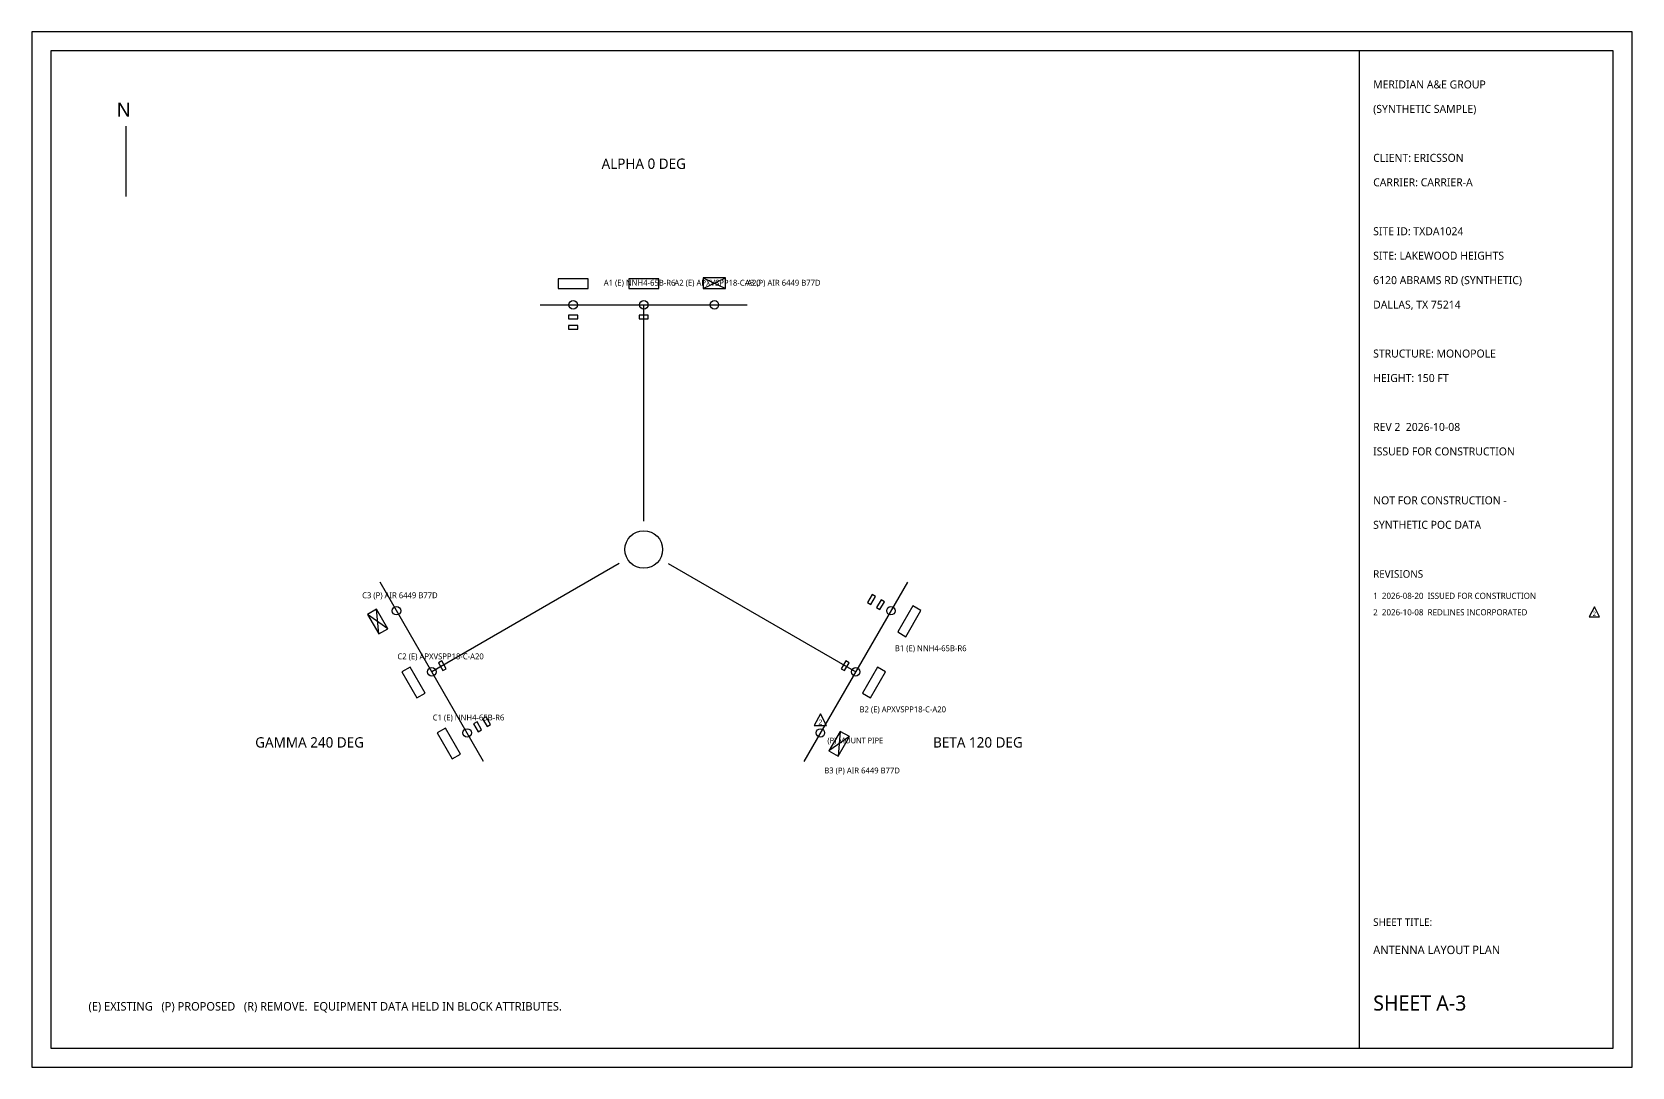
# Model space of a CAD drawing. Extents: x 0 to 1940, y 0 to 220.
# Drawn here: x 800 to 1140, y 0 to 220 of the extents above; entities that cross this region are included whole.
import ezdxf
from ezdxf.enums import TextEntityAlignment as Align

# ---------------------------------------------------------------- set-up
doc = ezdxf.new("R2010")
doc.units = 0
for name, color, linetype in [('A-ANT-EXIST', 8, 'Continuous'), ('A-ANT-NEW', 1, 'Continuous'), ('A-BORDER', 7, 'Continuous'), ('A-MOUNT', 5, 'Continuous'), ('A-REV', 1, 'Continuous'), ('A-RRU-EXIST', 8, 'Continuous'), ('A-STRUCT', 7, 'Continuous'), ('A-TEXT', 7, 'Continuous'), ('A-TITLE', 7, 'Continuous')]:
    doc.layers.add(name, color=color, linetype=linetype)
doc.styles.add('OpenSans', font='OpenSans-Regular.ttf')

# ---------------------------------------------------------------- blocks, each defined once
blk = doc.blocks.new('PIPE')
blk.add_circle((0, 0), 0.9)
at = {"flags": 1}
for tag, p in [('SECTOR', (0, -3)), ('POSITION', (0, -4.6)), ('STATUS', (0, -6.2))]:
    blk.add_attdef(tag, p, '', height=1.2, dxfattribs=at)
blk = doc.blocks.new('ANT_PANEL')
blk.add_lwpolyline([(-4, 0), (4, 0), (4, 2.5), (-4, 2.5)], close=True)
at = {"flags": 1}
for tag, p in [('SECTOR', (0, -3)), ('POSITION', (0, -4.6)), ('STATUS', (0, -9.4)), ('MFR', (0, -6.2)), ('MODEL', (0, -7.8)), ('AZIMUTH', (0, -11)), ('RAD_CENTER_FT', (0, -12.6)), ('MECH_TILT', (0, -14.2))]:
    blk.add_attdef(tag, p, '', height=1.2, dxfattribs=at)
blk = doc.blocks.new('RRU')
blk.add_lwpolyline([(-1.6, 0), (1.6, 0), (1.6, 1.4), (-1.6, 1.4)], close=True)
at = {"flags": 1}
for tag, p in [('SECTOR', (0, -3)), ('POSITION', (0, -4.6)), ('MODEL', (0, -6.2)), ('STATUS', (0, -7.8)), ('BANDS', (0, -9.4))]:
    blk.add_attdef(tag, p, '', height=1.2, dxfattribs=at)
blk = doc.blocks.new('AAU')
for p, q in [((-3, 0), (3, 2.8)), ((-3, 2.8), (3, 0))]:
    blk.add_line(p, q)
blk.add_lwpolyline([(-3, 0), (3, 0), (3, 2.8), (-3, 2.8)], close=True)
at = {"flags": 1}
for tag, p in [('SECTOR', (0, -3)), ('POSITION', (0, -4.6)), ('STATUS', (0, -9.4)), ('MFR', (0, -6.2)), ('MODEL', (0, -7.8)), ('AZIMUTH', (0, -11)), ('RAD_CENTER_FT', (0, -12.6)), ('MECH_TILT', (0, -14.2))]:
    blk.add_attdef(tag, p, '', height=1.2, dxfattribs=at)

msp = doc.modelspace()

# ---------------------------------------------------------------- linework, layer by layer
at = {"layer": 'A-BORDER'}
for points in [[(800, 0), (1140, 0), (1140, 220), (800, 220)], [(804, 4), (1136, 4), (1136, 216), (804, 216)]]:
    msp.add_lwpolyline(points, close=True, dxfattribs=at)
at = {"layer": 'A-MOUNT'}
for p, q in [((908, 162), (952, 162)), ((930, 116), (930, 162)), ((924.8, 107), (884.97, 84)), ((935.2, 107), (975.03, 84)), ((895.97, 64.95), (873.97, 103.05)), ((986.03, 103.05), (964.03, 64.95))]:
    msp.add_line(p, q, dxfattribs=at)
at = {"layer": 'A-REV'}
for points in [[(1130.9, 95.72), (1133.1, 95.72), (1132, 97.81)], [(966.23, 72.57), (968.83, 72.57), (967.53, 75.04)]]:
    msp.add_lwpolyline(points, close=True, dxfattribs=at)
at = {"layer": 'A-STRUCT'}
msp.add_circle((930, 110), 4, dxfattribs=at)
at = {"layer": 'A-TEXT'}
msp.add_line((820, 185), (820, 200), dxfattribs=at)
at = {"layer": 'A-TITLE'}
msp.add_lwpolyline([(1082, 4), (1136, 4), (1136, 216), (1082, 216)], close=True, dxfattribs=at)

# ---------------------------------------------------------------- block references
at = {"layer": 'A-ANT-EXIST', "xscale": 0.8, "yscale": 0.8}
for p in [(915, 165.5), (930, 165.5)]:
    msp.add_blockref('ANT_PANEL', p, dxfattribs=at)
for p, rotation in [((985.56, 95.24), -120), ((881.94, 82.25), -240), ((978.06, 82.25), -120), ((889.44, 69.26), -240)]:
    msp.add_blockref('ANT_PANEL', p, dxfattribs=dict(at, rotation=rotation))
at = {"layer": 'A-ANT-NEW', "xscale": 0.8, "yscale": 0.8}
msp.add_blockref('AAU', (945, 165.5), dxfattribs=at)
for p, rotation in [((874.44, 95.24), -240), ((970.56, 69.26), -120)]:
    msp.add_blockref('AAU', p, dxfattribs=dict(at, rotation=rotation))
at = {"layer": 'A-MOUNT'}
for p in [(915, 162), (930, 162), (945, 162), (877.47, 96.99), (982.53, 96.99), (884.97, 84), (975.03, 84), (892.47, 71.01), (967.53, 71.01)]:
    msp.add_blockref('PIPE', p, dxfattribs=at)
at = {"layer": 'A-RRU-EXIST', "xscale": 0.6, "yscale": 0.6}
for p in [(915, 159), (930, 159), (915, 156.8)]:
    msp.add_blockref('RRU', p, dxfattribs=at)
for p, rotation in [((978.03, 99.59), -120), ((979.94, 98.49), -120), ((887.56, 85.5), -240), ((972.44, 85.5), -120), ((895.06, 72.51), -240), ((896.97, 73.61), -240)]:
    msp.add_blockref('RRU', p, dxfattribs=dict(at, rotation=rotation))

# ---------------------------------------------------------------- texts
at = {"layer": 'A-REV', "style": 'OpenSans'}
for s, height, p in [('2  2026-10-08  REDLINES INCORPORATED', 1.3, (1085, 96)), ('(P) MOUNT PIPE', 1.2, (969.03, 68.81))]:
    msp.add_text(s, height=height, dxfattribs=at).set_placement(p)
for height, p in [(0.924, (1132, 96.34)), (1.09, (967.53, 73.3))]:
    msp.add_text('2', height=height, dxfattribs=at).set_placement(p, align=Align.MIDDLE_CENTER)
at = {"layer": 'A-TEXT', "style": 'OpenSans'}
for s, height, p in [('N', 3, (818, 202)), ('(E) EXISTING   (P) PROPOSED   (R) REMOVE.  EQUIPMENT DATA HELD IN BLOCK ATTRIBUTES.', 1.8, (812, 12))]:
    msp.add_text(s, height=height, dxfattribs=at).set_placement(p)
for s, p in [('ALPHA 0 DEG', (930, 192)), ('GAMMA 240 DEG', (858.99, 69)), ('BETA 120 DEG', (1001.01, 69))]:
    msp.add_text(s, height=2.2, dxfattribs=at).set_placement(p, align=Align.MIDDLE_CENTER)
for s, p in [('A1 (E) NNH4-65B-R6', (921.5, 166.7)), ('A2 (E) APXVSPP18-C-A20', (936.5, 166.7)), ('A3 (P) AIR 6449 B77D', (951.5, 166.7)), ('C3 (P) AIR 6449 B77D', (870.15, 100.27)), ('B1 (E) NNH4-65B-R6', (983.35, 89.01)), ('C2 (E) APXVSPP18-C-A20', (877.65, 87.28)), ('C1 (E) NNH4-65B-R6', (885.15, 74.29)), ('B2 (E) APXVSPP18-C-A20', (975.85, 76.02)), ('B3 (P) AIR 6449 B77D', (968.35, 63.03))]:
    msp.add_text(s, height=1.25, dxfattribs=at).set_placement(p, align=Align.MIDDLE_LEFT)
at = {"layer": 'A-TITLE', "style": 'OpenSans'}
for s, height, p in [('MERIDIAN A&E GROUP', 1.7, (1085, 208)), ('(SYNTHETIC SAMPLE)', 1.7, (1085, 202.8)), ('CLIENT: ERICSSON', 1.7, (1085, 192.4)), ('CARRIER: CARRIER-A', 1.7, (1085, 187.2)), ('SITE ID: TXDA1024', 1.7, (1085, 176.8)), ('SITE: LAKEWOOD HEIGHTS', 1.7, (1085, 171.6)), ('6120 ABRAMS RD (SYNTHETIC)', 1.7, (1085, 166.4)), ('DALLAS, TX 75214', 1.7, (1085, 161.2)), ('STRUCTURE: MONOPOLE', 1.7, (1085, 150.8)), ('HEIGHT: 150 FT', 1.7, (1085, 145.6)), ('REV 2  2026-10-08', 1.7, (1085, 135.2)), ('ISSUED FOR CONSTRUCTION', 1.7, (1085, 130)), ('NOT FOR CONSTRUCTION -', 1.7, (1085, 119.6)), ('SYNTHETIC POC DATA', 1.7, (1085, 114.4)), ('REVISIONS', 1.6, (1085, 104)), ('1  2026-08-20  ISSUED FOR CONSTRUCTION', 1.3, (1085, 99.5)), ('SHEET TITLE:', 1.6, (1085, 30)), ('ANTENNA LAYOUT PLAN', 1.8, (1085, 24)), ('SHEET A-3', 3.2, (1085, 12))]:
    msp.add_text(s, height=height, dxfattribs=at).set_placement(p)

doc.saveas('drawing.dxf')
